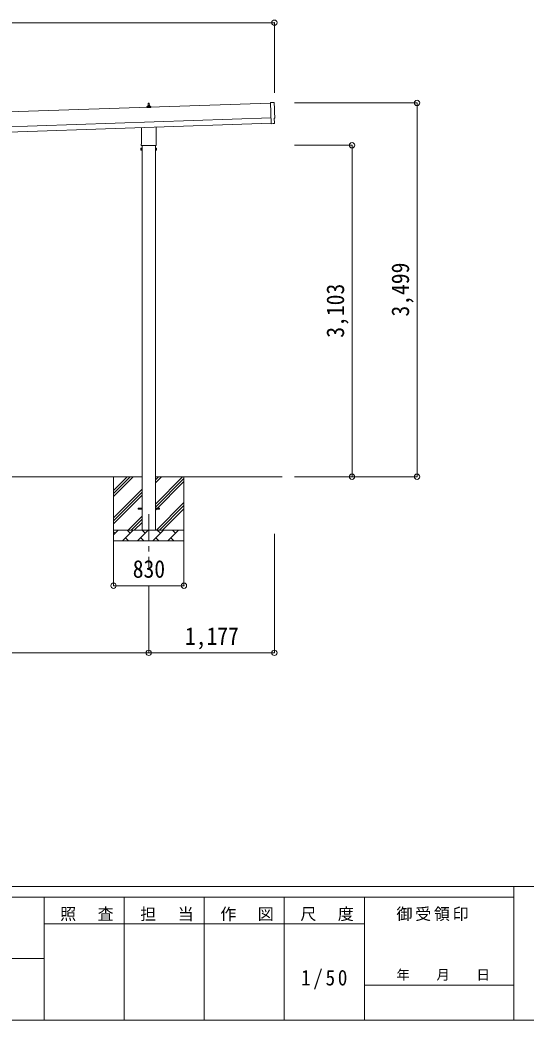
# Model space of a CAD drawing. Units: millimetres at full size, sheet at 1:50. Extents: x -14053 to 14053, y -9700 to 9700.
# Drawn here: x 4276 to 9016, y -9700 to -340 of the extents above; entities that cross this region are included whole.
import ezdxf
from ezdxf.enums import TextEntityAlignment as Align

# ---------------------------------------------------------------- set-up
doc = ezdxf.new("R2010")
doc.units = ezdxf.units.MM
doc.header["$LTSCALE"] = 50
doc.header["$PDMODE"] = 32
doc.header["$PDSIZE"] = 50
doc.linetypes.add('CHAIN1', pattern=[8, 5, -1, 1, -1])
for name, color, linetype, lineweight in [('0-0_0', 7, 'Continuous', 9), ('0-1_Defpoints', 4, 'Continuous', 9), ('0-6_PARTS1', 6, 'Continuous', 9), ('F-0', 7, 'Continuous', 9)]:
    doc.layers.add(name, color=color, linetype=linetype, lineweight=lineweight)
doc.styles.add('ＭＳ ゴシック', font='')
doc.styles.get('ＭＳ ゴシック').set_extended_font_data('MS Gothic')

msp = doc.modelspace()

# ---------------------------------------------------------------- linework, layer by layer
at = {"layer": '0-0_0'}
for p, q in [((5419.54, -4615.22), (2444.54, -4615.22)), ((5152.04, -4615.22), (5152.04, -5215.22)), ((5152.04, -4800.27), (5337.09, -4615.22)), ((5152.04, -4771.98), (5308.8, -4615.22)), ((5152.04, -4743.7), (5280.52, -4615.22)), ((6732.91, -4615.22), (5544.54, -4615.22)), ((5544.54, -4870.32), (5799.63, -4615.22)), ((5544.54, -4672.33), (5601.64, -4615.22)), ((5544.54, -4644.04), (5573.36, -4615.22)), ((5544.54, -4898.6), (5812.04, -4631.1)), ((5544.54, -4926.89), (5812.04, -4659.39)), ((5812.04, -4615.22), (5812.04, -5215.22)), ((5152.04, -4998.26), (5419.54, -4730.76)), ((5152.04, -5026.54), (5419.54, -4759.04)), ((5152.04, -5054.83), (5419.54, -4787.33)), ((5554.19, -5115.22), (5812.04, -4857.38)), ((5582.48, -5115.22), (5812.04, -4885.66)), ((5610.76, -5115.22), (5812.04, -4913.94)), ((5289.63, -5115.22), (5419.54, -4985.32)), ((5317.92, -5115.22), (5419.54, -5013.6)), ((5346.2, -5115.22), (5419.54, -5041.89)), ((5152.04, -5115.22), (5812.04, -5115.22)), ((5152.04, -5158.11), (5194.93, -5115.22)), ((5166.38, -5143.77), (5152.04, -5129.43)), ((5236.35, -5215.22), (5336.35, -5115.22)), ((5307.8, -5143.77), (5279.24, -5115.22)), ((5377.77, -5215.22), (5477.77, -5115.22)), ((5449.22, -5143.77), (5420.66, -5115.22)), ((5519.19, -5215.22), (5619.19, -5115.22)), ((5590.64, -5143.77), (5562.09, -5115.22)), ((5660.61, -5215.22), (5760.61, -5115.22)), ((5732.06, -5143.77), (5703.51, -5115.22)), ((5808.75, -5115.22), (5812.04, -5111.93)), ((5812.04, -5215.22), (5152.04, -5215.22)), ((5264.9, -5186.67), (5293.46, -5215.22)), ((5406.32, -5186.67), (5434.88, -5215.22)), ((5547.75, -5186.67), (5576.3, -5215.22)), ((5689.17, -5186.67), (5717.72, -5215.22))]:
    msp.add_line(p, q, dxfattribs=at)
at = {"layer": '0-1_Defpoints'}
for p, q in [((6623.4, -1117.14), (1240.39, -1296.57)), ((5476.04, -1142.62), (5476.76, -1119.1)), ((5477.76, -1118.12), (5486.31, -1118.12)), ((5487.31, -1119.1), (5488.04, -1142.62)), ((5463.79, -1158.12), (5463.79, -1150.41)), ((5500.29, -1158.12), (5463.79, -1158.12)), ((5464.17, -1149.62), (5499.9, -1149.62)), ((5464.55, -1149.44), (5471.27, -1147.81)), ((5471.65, -1147.62), (5492.42, -1147.62)), ((5472.04, -1146.84), (5472.04, -1142.62)), ((5473.04, -1142.62), (5491.04, -1142.62)), ((5492.04, -1146.84), (5492.04, -1142.62)), ((5499.52, -1149.44), (5492.8, -1147.81)), ((5500.29, -1158.12), (5500.29, -1150.41)), ((1245.05, -1436.49), (6628.06, -1257.06)), ((1246.72, -1486.47), (6629.73, -1307.03)), ((6629.82, -1309.8), (6629.86, -1310.8)), ((6649.48, -1310.15), (6656.38, -1309.55)), ((5413.74, -1502.11), (5413.74, -1347.57)), ((5550.34, -1343.01), (5550.34, -1502.11)), ((5408.04, -1540.39), (5408.79, -1539.07)), ((5408.04, -1540.39), (5408.04, -1557.39)), ((5408.04, -1557.39), (5408.79, -1558.7)), ((5415.04, -1543.98), (5408.79, -1543.98)), ((5415.04, -1553.79), (5408.79, -1553.79)), ((5415.04, -1558.7), (5408.79, -1558.7)), ((5412.04, -1510.89), (5412.04, -1505.39)), ((5549.97, -1514.39), (5414.1, -1514.39)), ((5417.54, -1558.09), (5415.04, -1558.09)), ((5419.54, -1514.39), (5419.54, -5115.22)), ((5544.54, -5115.22), (5544.54, -1514.39)), ((5546.54, -1558.09), (5549.04, -1558.09)), ((5549.04, -1543.98), (5555.28, -1543.98)), ((5549.04, -1553.79), (5555.28, -1553.79)), ((5549.04, -1558.7), (5555.28, -1558.7)), ((5552.04, -1505.39), (5552.04, -1510.89)), ((5556.04, -1540.39), (5555.28, -1539.07)), ((5556.04, -1557.39), (5555.28, -1558.7)), ((5556.04, -1540.39), (5556.04, -1557.39)), ((5382.04, -4910.72), (5419.54, -4910.72)), ((5382.04, -4919.72), (5382.04, -4910.72)), ((5382.04, -4919.72), (5419.54, -4919.72)), ((5544.54, -4910.72), (5582.04, -4910.72)), ((5544.54, -4919.72), (5582.04, -4919.72)), ((5582.04, -4919.72), (5582.04, -4910.72))]:
    msp.add_line(p, q, dxfattribs=at)
at = {"layer": '0-1_Defpoints', "color": 7, "linetype": 'CHAIN1'}
msp.add_line((5482.04, -4965.22), (5482.04, -5465.22), dxfattribs=at)
at = {"layer": '0-1_Defpoints'}
for points in [[(6654.84, -1112.65), (6623.23, -1112.05), (6629.82, -1309.8)], [(6648.73, -1309.9), (6648.04, -1309.29), (6629.86, -1310.8)], [(6659.12, -1306.47), (6657.55, -1259.47), (6658.15, -1259.45)], [(5415.04, -1558.7), (5415.04, -1539.07), (5408.79, -1539.07)], [(5415.04, -1558.09), (5415.04, -1539.69), (5417.54, -1539.69)], [(5549.04, -1558.09), (5549.04, -1539.69), (5546.54, -1539.69)], [(5549.04, -1558.7), (5549.04, -1539.07), (5555.28, -1539.07)]]:
    msp.add_lwpolyline(points, dxfattribs=at)
for points in [[(5417.54, -1559.39), (5417.54, -1538.39), (5419.54, -1538.39), (5419.54, -1559.39)], [(5546.54, -1559.39), (5546.54, -1538.39), (5544.54, -1538.39), (5544.54, -1559.39)]]:
    msp.add_lwpolyline(points, close=True, dxfattribs=at)
for centre, radius, start, end in [((5477.76, -1119.12), 1, 90, 178.60509), ((5486.31, -1119.12), 1, 1.39491, 90), ((5464.79, -1150.41), 1, 103.62699, 180), ((5471.04, -1146.84), 1, 283.62699, 0), ((5476.12, -1143.26), 4.13, 90, 171.17633), ((5473.04, -1143.62), 1, 90, 180), ((5485.37, -1142.62), 4.83, 133.60282, 180), ((5478.7, -1142.62), 4.83, 0, 46.39718), ((5487.95, -1143.26), 4.13, 8.82367, 90), ((5491.04, -1143.62), 1, 0, 90), ((5493.04, -1146.84), 1, 180, 256.37301), ((5499.29, -1150.41), 1, 0, 76.37301), ((5412.38, -1541.52), 4.34, 145.61575, 214.38425), ((5412.38, -1556.25), 4.34, 145.61575, 214.38425), ((5424.28, -1548.89), 16.24, 162.41205, 197.58795), ((5416.04, -1505.39), 4, 125.09963, 180), ((5416.04, -1510.89), 4, 180, 194.47751), ((5416.04, -1510.89), 4, 194.47751, 241.04498), ((5548.04, -1510.89), 4, 298.95502, 345.52249), ((5548.04, -1505.39), 4, 0, 54.90037), ((5548.04, -1510.89), 4, 345.52249, 0), ((5539.79, -1548.89), 16.24, 342.41205, 17.58795), ((5551.69, -1541.52), 4.34, 325.61575, 34.38425), ((5551.69, -1556.25), 4.34, 325.61575, 34.38425)]:
    msp.add_arc(centre, radius, start, end, dxfattribs=at)
for centre, major_axis, ratio, start_param, end_param in [((6654.78, -1115.65), (3, 0.1), 0.99863, 6.2683889, 7.8016218), ((11420.34, -1027.26), (-4760.73, -158.69), 0.99863, 6.2683889, 6.2976778), ((6649.39, -1309.15), (0.75, -0.666), 0.9974, 4.712389, 5.5252311), ((6656.12, -1306.56), (2.25, -2), 0.9974, 5.5252311, 7.0411395), ((6658.01, -1255.05), (4.4, 0.15), 0.99863, 4.712389, 6.2976778)]:
    msp.add_ellipse(centre, major_axis=major_axis, ratio=ratio, start_param=start_param, end_param=end_param, dxfattribs=at)
at = {"layer": '0-6_PARTS1'}
for p, q in [((1209.04, -364.99), (6659.04, -364.99)), ((6659.04, -364.99), (6659.04, -1021.63)), ((7994.95, -1116.24), (6847.71, -1116.24)), ((7994.95, -4615.22), (7994.95, -1116.24)), ((7386.21, -1512.19), (6847.71, -1512.19)), ((7386.21, -4615.22), (7386.21, -1512.19)), ((7386.21, -4615.22), (6847.71, -4615.22)), ((7994.95, -4615.22), (6847.71, -4615.22)), ((5152.04, -5635), (5152.04, -5215.22)), ((5812.04, -5635), (5812.04, -5215.22)), ((6659.04, -6263.05), (6659.04, -5148.45)), ((5152.04, -5635), (5812.04, -5635)), ((5482.04, -6263.05), (5482.04, -5635)), ((2382.04, -6263.05), (5482.04, -6263.05)), ((5482.04, -6263.05), (6659.04, -6263.05))]:
    msp.add_line(p, q, dxfattribs=at)
for p in [(6659.04, -364.99), (7994.95, -1116.24), (7386.21, -1512.19), (7386.21, -4615.22), (7994.95, -4615.22), (5152.04, -5635), (5812.04, -5635), (5482.04, -6263.05), (6659.04, -6263.05)]:
    msp.add_point(p, dxfattribs=at)
at = {"layer": 'F-0', "color": 5, "lineweight": 5}
for p, q in [((-14053.43, -8450), (13346.57, -8450)), ((8901.98, -8450), (8901.98, -9700)), ((-14053.43, -8550), (8901.98, -8550)), ((4501.97, -8550), (4501.97, -9700)), ((5251.97, -8550), (5251.97, -9700)), ((6001.97, -8550), (6001.97, -9700)), ((6751.97, -8550), (6751.97, -9700)), ((7501.97, -8550), (7501.97, -9700)), ((4501.97, -8800), (7501.97, -8800)), ((-5748.03, -9125), (4501.97, -9125)), ((7501.97, -9375), (8901.98, -9375)), ((-14053.43, -9700), (13346.57, -9700))]:
    msp.add_line(p, q, dxfattribs=at)

# ---------------------------------------------------------------- texts
at = {"layer": '0-6_PARTS1', "color": 7, "style": 'ＭＳ ゴシック', "width": 0.9}
for s, p in [('3,499', (7969.95, -3115.73)), ('3,103', (7361.21, -3313.7))]:
    msp.add_text(s, height=165, rotation=90, dxfattribs=at).set_placement(p, align=Align.BOTTOM_LEFT)
for s, p in [('830', (5332.04, -5610)), ('1,177', (5820.54, -6238.05))]:
    msp.add_text(s, height=165, dxfattribs=at).set_placement(p, align=Align.BOTTOM_LEFT)
at = {"layer": 'F-0', "style": 'ＭＳ ゴシック'}
msp.add_text('年\u3000\u3000月\u3000\u3000日', height=91.64, dxfattribs=at).set_placement((7801.98, -9350), align=Align.BOTTOM_LEFT)
at = {"layer": 'F-0', "attachment_point": 7, "style": 'ＭＳ ゴシック'}
for s, insert, char_height in [('\\T1.17;照\u3000査', (4651.98, -8775), 110), ('\\T1.17;担\u3000当', (5401.98, -8775), 110), ('\\T1.17;作\u3000図', (6151.97, -8775), 110), ('\\T1.17;尺\u3000度', (6901.98, -8775), 110), ('\\T1.17;御受領印', (7801.97, -8775), 110), ('\\T1.28;\\W0.9;1/50', (6908.22, -9412.5), 146.6)]:
    msp.add_mtext(s, dxfattribs=dict(at, insert=insert, char_height=char_height))

doc.saveas('drawing.dxf')
